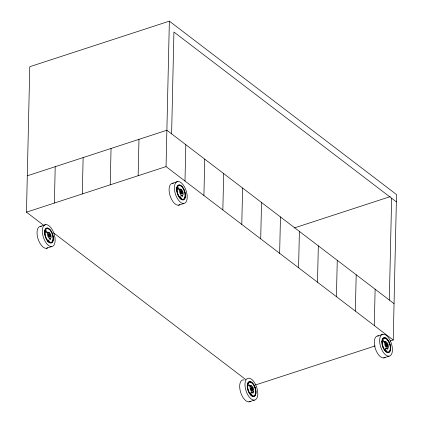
<?xml version="1.0" encoding="UTF-8"?>
<svg xmlns="http://www.w3.org/2000/svg" width="423" height="423" viewBox="0 0 423 423"><rect width="100%" height="100%" fill="white"/><g stroke="black" fill="none" stroke-linecap="round" stroke-linejoin="round"><path stroke-width="0.63" d="M44.309 225.782L26.475 212.166L29.774 66.712L169.359 21.15L396.525 194.569L393.226 340.023L390.122 341.038M46.884 233.01L46.905 231.978L48.153 232.703M54.387 203.051L55.212 166.688M82.305 193.94L83.13 157.578M110.223 184.83L111.048 148.462M138.141 175.714L138.966 139.352M393.226 340.023L166.054 166.604L169.359 21.15M171.611 133.853L173.922 32.037L396.362 201.845M178.945 189.901L178.966 188.875L179.796 189.356M184.988 181.055L185.813 144.692M203.918 195.505L204.743 159.143M222.847 209.961L223.672 173.594M241.782 224.412L242.606 188.045M249.522 386.553L249.549 385.527L250.791 386.247M260.711 238.863L261.536 202.501M279.64 253.314L280.465 216.951M298.575 267.764L299.399 231.402M317.504 282.215L318.329 245.853M336.433 296.671L337.258 260.304M355.362 311.122L356.192 274.76M374.297 325.573L375.122 289.21M384.163 342.604L384.184 341.578L385.633 342.461M389.319 300.05L391.629 198.228M180.774 195.78L180.494 196.119M385.993 348.483L385.305 348.986L387.442 348.192A3.305 1.623 71.9 0 0 387.553 343.259A3.305 1.623 71.9 0 0 384.719 343.603A3.305 1.623 71.9 0 0 387.442 348.192M251.035 392.808L250.67 392.93L252.806 392.137A3.305 1.623 71.9 0 0 252.917 387.204A3.305 1.623 71.9 0 0 250.078 387.547A3.305 1.623 71.9 0 0 252.806 392.137M27.299 175.799L166.879 130.242L394.051 303.661M26.475 212.166L166.054 166.604M40.428 226.358L45.737 224.624M172.489 183.249L177.797 181.52M46.451 248.306L51.759 246.572A11.421 5.621 71.9 0 0 52.145 229.515A11.421 5.621 71.9 0 0 42.337 230.704A11.421 5.621 71.9 0 0 51.759 246.572M178.511 205.203L183.82 203.468A11.421 5.621 71.9 0 0 184.206 186.411A11.421 5.621 71.9 0 0 174.398 187.601A11.421 5.621 71.9 0 0 183.82 203.468M294.498 227.875L390.27 196.616M377.707 335.952L383.016 334.223M255.503 384.978L375.238 345.898M249.089 401.85L254.397 400.116A11.421 5.621 71.9 0 0 254.783 383.058A11.421 5.621 71.9 0 0 244.98 384.248A11.421 5.621 71.9 0 0 254.397 400.116M383.73 357.906L389.038 356.171A11.421 5.621 71.9 0 0 389.424 339.114A11.421 5.621 71.9 0 0 379.616 340.304A11.421 5.621 71.9 0 0 389.038 356.171M385.506 342.434L384.184 341.578M178.966 188.875L179.458 189.25M53.753 232.988L245.774 379.579M249.549 385.527L250.041 385.903M46.905 231.978L47.402 232.359M252.182 390.307A1.364 0.672 71.9 0 1 251.077 388.742A1.364 0.672 71.9 0 1 251.849 387.828M252.383 388.584A1.364 0.672 71.9 0 1 252.568 389.26M252.584 389.583A1.364 0.672 71.9 0 1 252.346 390.244M252.193 390.418A1.47 0.724 71.9 0 1 251.563 390.069M251.368 389.789A1.47 0.724 71.9 0 1 251.003 388.726M251.019 388.071A1.47 0.724 71.9 0 1 251.833 387.738M252.245 388.224A1.47 0.724 71.9 0 1 252.61 389.287M252.594 389.943A1.47 0.724 71.9 0 1 252.372 390.35M250.453 401.3A11.421 5.621 71.9 0 1 240.555 392.036A11.421 5.621 71.9 0 1 244.097 379.949M253.166 391.571A1.232 0.608 71.9 0 1 253.06 393.115A1.232 0.608 71.9 0 1 252.05 392.026M250.686 385.898A1.232 0.608 71.9 0 1 251.775 386.506M247.651 383.841A1.232 0.608 71.9 0 1 248.729 384.058A1.232 0.608 71.9 0 1 248.692 385.797A1.232 0.608 71.9 0 1 247.64 384.391M247.249 387.056A1.232 0.608 71.9 0 1 247.355 387.362M250.421 394.522A1.232 0.608 71.9 0 1 251.209 393.776A1.232 0.608 71.9 0 1 251.68 395.743M386.236 346.035A1.364 0.672 71.9 0 1 385.697 344.47A1.364 0.672 71.9 0 1 386.289 343.767M386.865 344.327A1.364 0.672 71.9 0 1 387.135 344.972M387.193 345.919A1.364 0.672 71.9 0 1 386.823 346.363M386.204 346.12A1.47 0.724 71.9 0 1 385.623 344.428A1.47 0.724 71.9 0 1 386.262 343.672M386.886 344.274A1.47 0.724 71.9 0 1 387.177 344.972M387.251 345.337A1.47 0.724 71.9 0 1 386.834 346.474M385.094 357.35A11.421 5.621 71.9 0 1 375.196 348.092A11.421 5.621 71.9 0 1 378.738 335.999M387.806 347.627A1.232 0.608 71.9 0 1 387.769 349.128A1.232 0.608 71.9 0 1 386.796 348.383M385.221 342.413A1.232 0.608 71.9 0 1 386.278 342.281M382.63 339.5A1.232 0.608 71.9 0 1 383.624 340.912A1.232 0.608 71.9 0 1 382.931 341.742A1.232 0.608 71.9 0 1 382.292 339.896M382.979 347.664A1.232 0.608 71.9 0 1 383.143 347.896M385.062 350.577A1.232 0.608 71.9 0 1 385.845 349.826A1.232 0.608 71.9 0 1 386.321 351.799M182.006 192.936A1.364 0.672 71.9 0 1 181.15 193.47A1.364 0.672 71.9 0 1 180.494 191.571A1.364 0.672 71.9 0 1 181.467 191.37M181.647 191.624A1.364 0.672 71.9 0 1 181.916 192.269M182.017 193.295A1.47 0.724 71.9 0 1 180.986 193.417A1.47 0.724 71.9 0 1 180.436 191.418A1.47 0.724 71.9 0 1 181.467 191.296M181.663 191.571A1.47 0.724 71.9 0 1 181.953 192.269M179.875 204.647A11.421 5.621 71.9 0 1 169.977 195.389A11.421 5.621 71.9 0 1 173.52 183.296M182.588 194.924A1.232 0.608 71.9 0 1 182.551 196.425A1.232 0.608 71.9 0 1 181.578 195.68M180.108 189.25A1.232 0.608 71.9 0 1 181.06 189.583M179.838 197.874A1.232 0.608 71.9 0 1 180.626 197.129A1.232 0.608 71.9 0 1 181.097 199.096M49.544 236.764A1.364 0.672 71.9 0 1 48.439 235.199M48.418 234.871A1.364 0.672 71.9 0 1 49.406 234.474M49.93 235.717A1.364 0.672 71.9 0 0 49.74 235.04A1.47 0.724 71.9 0 1 49.972 235.743M49.946 236.039A1.364 0.672 71.9 0 1 49.703 236.7M49.554 236.875A1.47 0.724 71.9 0 1 48.925 236.526M48.73 236.246A1.47 0.724 71.9 0 1 48.365 235.183M48.465 234.284A1.47 0.724 71.9 0 1 49.406 234.4M49.956 236.399A1.47 0.724 71.9 0 1 49.729 236.806M47.815 247.756A11.421 5.621 71.9 0 1 37.917 238.493A11.421 5.621 71.9 0 1 41.459 226.405M50.527 238.027A1.232 0.608 71.9 0 1 50.422 239.566A1.232 0.608 71.9 0 1 49.412 238.482M48.048 232.354A1.232 0.608 71.9 0 1 49.137 232.962M45.012 230.297A1.232 0.608 71.9 0 1 46.038 230.429A1.232 0.608 71.9 0 1 46.144 232.206A1.232 0.608 71.9 0 1 45.065 231.159M44.611 233.512A1.232 0.608 71.9 0 1 44.78 234.125M47.841 241.29A1.232 0.608 71.9 0 1 48.476 240.153A1.232 0.608 71.9 0 1 49.042 242.199M251.273 388.346A1.364 0.672 71.9 0 0 252.394 390.239A1.364 0.672 71.9 0 0 252.441 388.208A1.364 0.672 71.9 0 0 251.273 388.346M251.088 388.319A1.512 0.746 71.9 0 0 252.33 390.413A1.512 0.746 71.9 0 0 252.383 388.161A1.512 0.746 71.9 0 0 251.088 388.319M247.206 385.67A7.905 3.892 71.9 0 0 253.726 396.658A7.905 3.892 71.9 0 0 253.996 384.851A7.905 3.892 71.9 0 0 247.206 385.67M247.402 385.824A7.556 3.717 71.9 0 0 253.636 396.319A7.556 3.717 71.9 0 0 253.89 385.036A7.556 3.717 71.9 0 0 247.402 385.824M251.013 388.266A1.634 0.804 71.9 0 0 252.362 390.535A1.634 0.804 71.9 0 0 252.42 388.092A1.634 0.804 71.9 0 0 251.013 388.266M247.598 385.972A7.202 3.548 71.9 0 0 253.541 395.981A7.202 3.548 71.9 0 0 253.784 385.221A7.202 3.548 71.9 0 0 247.598 385.972M385.908 344.401A1.364 0.672 71.9 0 0 387.034 346.294A1.364 0.672 71.9 0 0 387.082 344.259A1.364 0.672 71.9 0 0 385.908 344.401M385.723 344.37A1.512 0.746 71.9 0 0 386.971 346.469A1.512 0.746 71.9 0 0 387.024 344.211A1.512 0.746 71.9 0 0 385.723 344.37M381.842 341.726A7.905 3.892 71.9 0 0 388.367 352.713A7.905 3.892 71.9 0 0 388.637 340.901A7.905 3.892 71.9 0 0 381.842 341.726M382.043 341.874A7.556 3.717 71.9 0 0 388.272 352.375A7.556 3.717 71.9 0 0 388.531 341.086A7.556 3.717 71.9 0 0 382.043 341.874M385.654 344.317A1.634 0.804 71.9 0 0 387.003 346.59A1.634 0.804 71.9 0 0 387.061 344.148A1.634 0.804 71.9 0 0 385.654 344.317M382.239 342.027A7.202 3.548 71.9 0 0 388.182 352.036A7.202 3.548 71.9 0 0 388.425 341.276A7.202 3.548 71.9 0 0 382.239 342.027M180.69 191.698A1.364 0.672 71.9 0 0 181.816 193.591A1.364 0.672 71.9 0 0 181.858 191.556A1.364 0.672 71.9 0 0 180.69 191.698M180.505 191.667A1.512 0.746 71.9 0 0 181.753 193.766A1.512 0.746 71.9 0 0 181.8 191.513A1.512 0.746 71.9 0 0 180.505 191.667M176.624 189.023A7.905 3.892 71.9 0 0 183.148 200.01A7.905 3.892 71.9 0 0 183.413 188.198A7.905 3.892 71.9 0 0 176.624 189.023M176.825 189.176A7.556 3.717 71.9 0 0 183.053 199.672A7.556 3.717 71.9 0 0 183.312 188.388A7.556 3.717 71.9 0 0 176.825 189.176M179.5 190.9A3.305 1.623 71.9 0 0 182.223 195.489A3.305 1.623 71.9 0 0 182.334 190.556A3.305 1.623 71.9 0 0 179.5 190.9M180.436 191.614A1.634 0.804 71.9 0 0 181.784 193.887A1.634 0.804 71.9 0 0 181.837 191.445A1.634 0.804 71.9 0 0 180.436 191.614M177.02 189.324A7.202 3.548 71.9 0 0 182.963 199.333A7.202 3.548 71.9 0 0 183.207 188.573A7.202 3.548 71.9 0 0 177.02 189.324M177.041 187.452A1.232 0.608 71.9 0 0 178.057 189.16A1.232 0.608 71.9 0 0 178.099 187.32A1.232 0.608 71.9 0 0 177.041 187.452M48.629 234.802A1.364 0.672 71.9 0 0 49.755 236.695A1.364 0.672 71.9 0 0 49.803 234.659A1.512 0.746 71.9 0 0 48.444 234.776A1.512 0.746 71.9 0 0 49.692 236.869A1.512 0.746 71.9 0 0 49.745 234.617A1.364 0.672 71.9 0 0 48.629 234.802M44.563 232.127A7.905 3.892 71.9 0 0 51.088 243.114A7.905 3.892 71.9 0 0 51.357 231.302A7.905 3.892 71.9 0 0 44.563 232.127M44.764 232.28A7.556 3.717 71.9 0 0 50.993 242.776A7.556 3.717 71.9 0 0 51.252 231.492A7.556 3.717 71.9 0 0 44.764 232.28M47.439 234.004A3.305 1.623 71.9 0 0 50.163 238.593A3.305 1.623 71.9 0 0 50.274 233.66A3.305 1.623 71.9 0 0 47.439 234.004M48.375 234.723A1.634 0.804 71.9 0 0 49.724 236.991A1.634 0.804 71.9 0 0 49.782 234.548A1.634 0.804 71.9 0 0 48.375 234.723M44.96 232.428A7.202 3.548 71.9 0 0 50.903 242.437A7.202 3.548 71.9 0 0 51.146 231.677A7.202 3.548 71.9 0 0 44.96 232.428"/></g></svg>
